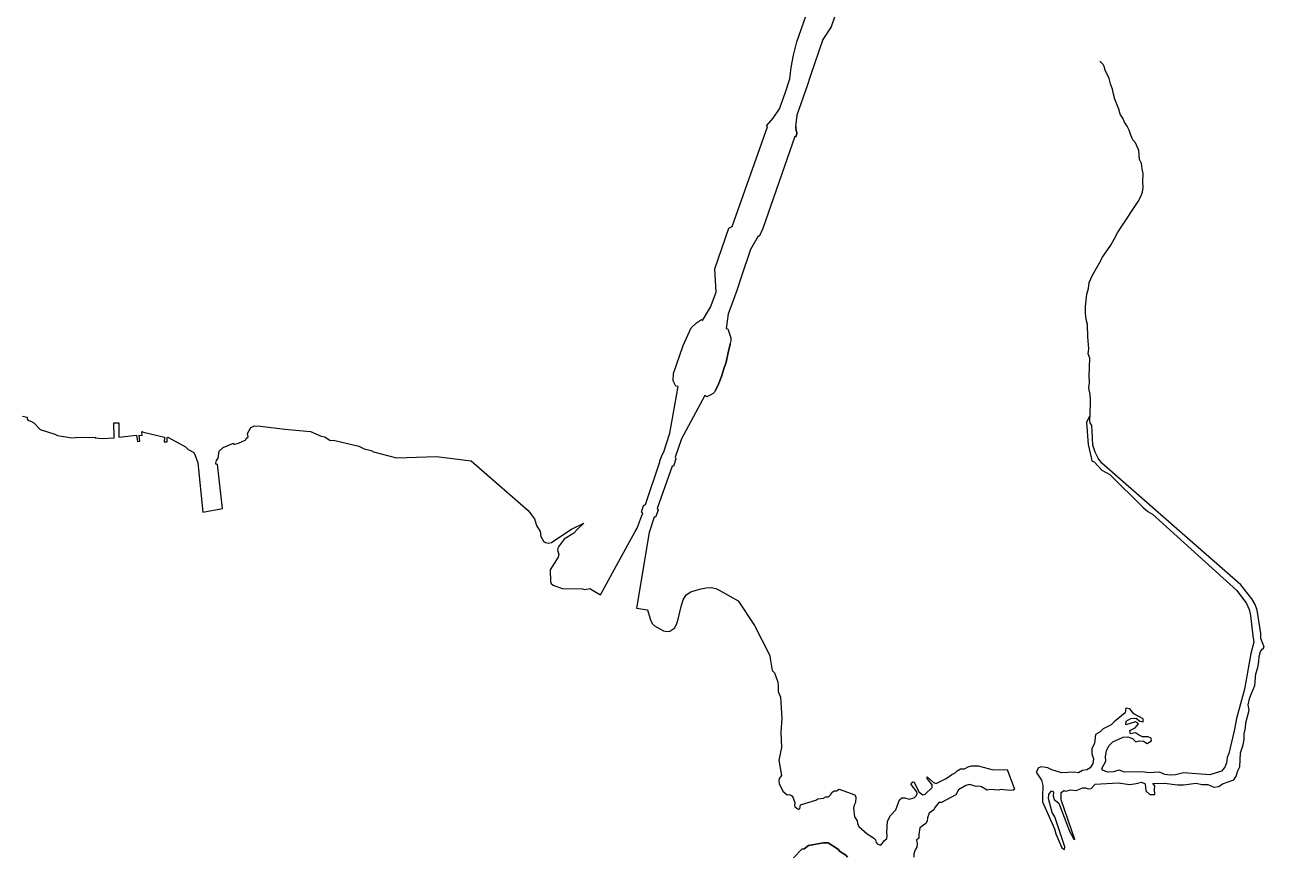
# Model space of a CAD drawing. Extents: x 708293 to 716990, y 4902010 to 4917550.
# Drawn here: x 714517 to 715508, y 4908155 to 4908820 of the extents above; entities that cross this region are included whole.
import ezdxf

# ---------------------------------------------------------------- set-up
doc = ezdxf.new("R2010")
doc.units = 0
for name, color, linetype in [('creek', 7, 'Continuous'), ('creek-fill', 7, 'Continuous'), ('river-fill', 7, 'Continuous'), ('river_lake_canal', 7, 'Continuous')]:
    doc.layers.add(name, color=color, linetype=linetype)

msp = doc.modelspace()

# ---------------------------------------------------------------- linework, layer by layer
at = {"layer": 'creek'}
for points in [[(715368.5, 4908506.82), (715368.5, 4908507.62), (715368.9, 4908520.26), (715368.74, 4908524.74), (715367.54, 4908529.7), (715368.1, 4908534.18), (715367.94, 4908539.38), (715368.26, 4908553.7), (715367.14, 4908557.22), (715367.54, 4908561.22), (715366.82, 4908570.9), (715366.5, 4908580.58), (715365.46, 4908584.82), (715364.9, 4908589.86), (715364.82, 4908595.14), (715366.02, 4908604.98), (715367.38, 4908609.54), (715367.94, 4908614.42), (715370.42, 4908620.18), (715375.94, 4908629.62), (715378.42, 4908634.66), (715385.06, 4908644.26), (715387.94, 4908648.98), (715390.42, 4908653.94), (715393.3, 4908658.58), (715407.06, 4908678.98), (715408.9, 4908682.66), (715410.34, 4908686.5), (715410.9, 4908690.42), (715410.74, 4908694.9), (715410.98, 4908701.62), (715410.1, 4908705.22), (715409.54, 4908709.38), (715407.94, 4908712.66), (715407.46, 4908719.78), (715404.74, 4908725.94), (715402.82, 4908728.34), (715401.06, 4908732.18), (715399.78, 4908736.02), (715398.18, 4908739.3), (715396.18, 4908742.42), (715394.74, 4908745.62), (715392.74, 4908748.98), (715391.54, 4908752.9), (715388.42, 4908760.82), (715387.22, 4908764.98), (715386.42, 4908769.06), (715384.9, 4908773.22), (715383.78, 4908777.46), (715380.58, 4908784.18), (715379.78, 4908787.14), (715379.06, 4908788.66), (715378.26, 4908789.54), (715376.26, 4908791.3)], [(715367.85, 4908506.9), (715365.77, 4908502.18), (715366.97, 4908484.66), (715369.53, 4908474.26), (715369.93, 4908471.62), (715371.85, 4908470.74), (715378.01, 4908464.1), (715381.45, 4908462.26), (715384.25, 4908460.66)], [(715368.33, 4908506.91), (715367.85, 4908506.9)], [(715368.33, 4908506.91), (715367.85, 4908506.9)], [(715507.29, 4908324.26), (715506.81, 4908324.66), (715504.97, 4908329.46), (715505.05, 4908333.38), (715502.17, 4908352.26), (715500.41, 4908356.66), (715497.77, 4908361.14), (715489.21, 4908372.42), (715378.01, 4908469.78), (715375.05, 4908473.7), (715372.57, 4908478.5), (715370.73, 4908484.18), (715370.17, 4908495.54), (715369.93, 4908500.02), (715368.57, 4908502.1), (715368.25, 4908503.7), (715368.33, 4908506.91)], [(715384.25, 4908460.66), (715411.05, 4908434.26), (715414.73, 4908431.22), (715418.57, 4908428.98), (715485.85, 4908368.02), (715493.61, 4908357.46), (715495.61, 4908352.74), (715496.89, 4908347.78), (715498.57, 4908331.62), (715499.45, 4908326.66), (715497.13, 4908317.38), (715491.93, 4908288.98), (715485.69, 4908265.54), (715483.85, 4908255.78), (715479.45, 4908237.62), (715478.09, 4908234.26), (715477.53, 4908230.1), (715476.41, 4908226.58), (715473.53, 4908223.38), (715464.33, 4908220.5), (715443.29, 4908221.94), (715436.97, 4908220.42), (715432.65, 4908220.26), (715428.33, 4908220.74), (715424.09, 4908222.5), (715414.97, 4908222.02), (715410.81, 4908222.74), (715396.09, 4908222.5), (715391.77, 4908224.18), (715387.13, 4908222.9), (715382.41, 4908222.66), (715378.73, 4908224.1), (715377.93, 4908225.62), (715381.21, 4908231.38), (715380.89, 4908235.22), (715381.69, 4908239.7), (715383.53, 4908243.62), (715386.73, 4908246.9), (715394.97, 4908250.66), (715398.65, 4908250.74), (715402.49, 4908249.54), (715405.13, 4908246.98)], [(715507.77, 4908322.66), (715507.29, 4908324.26)], [(715507.77, 4908322.66), (715507.29, 4908324.26)], [(715339.77, 4908200.74), (715343.45, 4908197.7), (715352.01, 4908175.46), (715355.45, 4908168.98), (715356.33, 4908168.74), (715345.45, 4908200.5), (715345.45, 4908206.42), (715347.61, 4908207.86), (715349.29, 4908207.46), (715353.05, 4908208.5), (715357.37, 4908207.94), (715362.73, 4908210.18), (715364.89, 4908210.1), (715367.13, 4908209.38), (715369.45, 4908209.62), (715372.49, 4908212.98), (715390.89, 4908214.18), (715400.33, 4908212.82), (715405.37, 4908213.46), (715409.77, 4908214.5), (715412.49, 4908213.14), (715413.05, 4908207.78), (715416.41, 4908204.66), (715420.25, 4908204.74), (715419.93, 4908208.66), (715420.41, 4908211.7), (715418.65, 4908213.62), (715428.17, 4908213.78), (715438.57, 4908212.5), (715443.29, 4908212.5), (715453.45, 4908213.78), (715457.93, 4908212.82), (715462.73, 4908212.66), (715467.45, 4908210.5), (715471.61, 4908211.14), (715474.33, 4908213.14), (715483.37, 4908216.58), (715485.37, 4908219.38), (715486.57, 4908223.7), (715488.25, 4908226.74), (715488.89, 4908238.18), (715490.89, 4908244.34), (715491.85, 4908248.66), (715491.69, 4908253.3), (715492.89, 4908257.94), (715492.97, 4908262.02), (715495.69, 4908272.26), (715494.97, 4908276.5), (715496.25, 4908282.26), (715500.17, 4908291.78), (715501.13, 4908301.14), (715502.65, 4908306.34), (715503.45, 4908310.82), (715503.61, 4908315.14), (715504.73, 4908319.14), (715506.17, 4908320.98), (715506.97, 4908321.22), (715507.77, 4908322.66)], [(715405.13, 4908246.98), (715408.09, 4908247.7), (715411.21, 4908247.38), (715414.25, 4908245.54), (715417.77, 4908247.54), (715417.29, 4908249.7), (715414.89, 4908250.82), (715410.33, 4908250.98), (715407.21, 4908252.42), (715404.97, 4908254.18), (715400.81, 4908253.22), (715400.25, 4908255.94), (715404.57, 4908258.18), (715407.29, 4908261.3), (715404.89, 4908262.9), (715397.21, 4908260.5), (715397.53, 4908263.46), (715401.21, 4908265.62), (715405.37, 4908265.7), (715408.41, 4908263.38), (715411.05, 4908262.98), (715410.97, 4908265.38), (715403.61, 4908269.14), (715400.41, 4908273.3), (715397.13, 4908273.86), (715396.57, 4908270.18), (715387.69, 4908262.98), (715385.37, 4908260.42), (715379.13, 4908257.14), (715376.57, 4908254.9), (715372.97, 4908252.82), (715372.01, 4908245.62), (715369.93, 4908241.54), (715370.01, 4908237.38), (715371.29, 4908233.22), (715370.73, 4908229.54), (715368.57, 4908226.1), (715366.01, 4908224.42), (715362.57, 4908223.86), (715359.37, 4908222.18), (715355.85, 4908222.58), (715345.77, 4908222.1), (715338.09, 4908224.42), (715334.81, 4908226.1), (715329.61, 4908226.98), (715327.37, 4908225.94), (715325.37, 4908222.66), (715329.77, 4908216.1), (715330.65, 4908212.02), (715330.41, 4908203.3), (715330.57, 4908198.82), (715340.01, 4908177.3), (715341.05, 4908173.3), (715345.85, 4908162.18), (715348.09, 4908160.74), (715348.49, 4908162.82), (715340.41, 4908186.74), (715338.17, 4908190.26), (715335.37, 4908201.46), (715335.45, 4908204.82), (715337.61, 4908207.54), (715339.21, 4908206.9), (715339.13, 4908203.54), (715339.77, 4908200.74)]]:
    msp.add_lwpolyline(points, dxfattribs=at)
at = {"layer": 'creek-fill'}
for points in [[(715367.85, 4908506.9), (715365.77, 4908502.18), (715366.97, 4908484.66), (715369.53, 4908474.26), (715369.93, 4908471.62), (715371.85, 4908470.74), (715378.01, 4908464.1), (715381.45, 4908462.26), (715384.25, 4908460.66)], [(715507.77, 4908322.66), (715507.29, 4908324.26), (715506.81, 4908324.66), (715504.97, 4908329.46), (715505.05, 4908333.38), (715502.17, 4908352.26), (715500.41, 4908356.66), (715497.77, 4908361.14), (715489.21, 4908372.42), (715378.01, 4908469.78), (715375.05, 4908473.7), (715372.57, 4908478.5), (715370.73, 4908484.18), (715370.17, 4908495.54), (715369.93, 4908500.02), (715368.57, 4908502.1), (715368.25, 4908503.7), (715368.33, 4908506.91), (715367.85, 4908506.9)], [(715384.25, 4908460.66), (715411.05, 4908434.26), (715414.73, 4908431.22), (715418.57, 4908428.98), (715485.85, 4908368.02), (715493.61, 4908357.46), (715495.61, 4908352.74), (715496.89, 4908347.78), (715498.57, 4908331.62), (715499.45, 4908326.66), (715497.13, 4908317.38), (715491.93, 4908288.98), (715485.69, 4908265.54), (715483.85, 4908255.78), (715479.45, 4908237.62), (715478.09, 4908234.26), (715477.53, 4908230.1), (715476.41, 4908226.58), (715473.53, 4908223.38), (715464.33, 4908220.5), (715443.29, 4908221.94), (715436.97, 4908220.42), (715432.65, 4908220.26), (715428.33, 4908220.74), (715424.09, 4908222.5), (715414.97, 4908222.02), (715410.81, 4908222.74), (715396.09, 4908222.5), (715391.77, 4908224.18), (715387.13, 4908222.9), (715382.41, 4908222.66), (715378.73, 4908224.1), (715377.93, 4908225.62), (715381.21, 4908231.38), (715380.89, 4908235.22), (715381.69, 4908239.7), (715383.53, 4908243.62), (715386.73, 4908246.9), (715394.97, 4908250.66), (715398.65, 4908250.74), (715402.49, 4908249.54), (715405.13, 4908246.98)], [(715339.77, 4908200.74), (715343.45, 4908197.7), (715352.01, 4908175.46), (715355.45, 4908168.98), (715356.33, 4908168.74), (715345.45, 4908200.5), (715345.45, 4908206.42), (715347.61, 4908207.86), (715349.29, 4908207.46), (715353.05, 4908208.5), (715357.37, 4908207.94), (715362.73, 4908210.18), (715364.89, 4908210.1), (715367.13, 4908209.38), (715369.45, 4908209.62), (715372.49, 4908212.98), (715390.89, 4908214.18), (715400.33, 4908212.82), (715405.37, 4908213.46), (715409.77, 4908214.5), (715412.49, 4908213.14), (715413.05, 4908207.78), (715416.41, 4908204.66), (715420.25, 4908204.74), (715419.93, 4908208.66), (715420.41, 4908211.7), (715418.65, 4908213.62), (715428.17, 4908213.78), (715438.57, 4908212.5), (715443.29, 4908212.5), (715453.45, 4908213.78), (715457.93, 4908212.82), (715462.73, 4908212.66), (715467.45, 4908210.5), (715471.61, 4908211.14), (715474.33, 4908213.14), (715483.37, 4908216.58), (715485.37, 4908219.38), (715486.57, 4908223.7), (715488.25, 4908226.74), (715488.89, 4908238.18), (715490.89, 4908244.34), (715491.85, 4908248.66), (715491.69, 4908253.3), (715492.89, 4908257.94), (715492.97, 4908262.02), (715495.69, 4908272.26), (715494.97, 4908276.5), (715496.25, 4908282.26), (715500.17, 4908291.78), (715501.13, 4908301.14), (715502.65, 4908306.34), (715503.45, 4908310.82), (715503.61, 4908315.14), (715504.73, 4908319.14), (715506.17, 4908320.98), (715506.97, 4908321.22), (715507.77, 4908322.66)], [(715405.13, 4908246.98), (715408.09, 4908247.7), (715411.21, 4908247.38), (715414.25, 4908245.54), (715417.77, 4908247.54), (715417.29, 4908249.7), (715414.89, 4908250.82), (715410.33, 4908250.98), (715407.21, 4908252.42), (715404.97, 4908254.18), (715400.81, 4908253.22), (715400.25, 4908255.94), (715404.57, 4908258.18), (715407.29, 4908261.3), (715404.89, 4908262.9), (715397.21, 4908260.5), (715397.53, 4908263.46), (715401.21, 4908265.62), (715405.37, 4908265.7), (715408.41, 4908263.38), (715411.05, 4908262.98), (715410.97, 4908265.38), (715403.61, 4908269.14), (715400.41, 4908273.3), (715397.13, 4908273.86), (715396.57, 4908270.18), (715387.69, 4908262.98), (715385.37, 4908260.42), (715379.13, 4908257.14), (715376.57, 4908254.9), (715372.97, 4908252.82), (715372.01, 4908245.62), (715369.93, 4908241.54), (715370.01, 4908237.38), (715371.29, 4908233.22), (715370.73, 4908229.54), (715368.57, 4908226.1), (715366.01, 4908224.42), (715362.57, 4908223.86), (715359.37, 4908222.18), (715355.85, 4908222.58), (715345.77, 4908222.1), (715338.09, 4908224.42), (715334.81, 4908226.1), (715329.61, 4908226.98), (715327.37, 4908225.94), (715325.37, 4908222.66), (715329.77, 4908216.1), (715330.65, 4908212.02), (715330.41, 4908203.3), (715330.57, 4908198.82), (715340.01, 4908177.3), (715341.05, 4908173.3), (715345.85, 4908162.18), (715348.09, 4908160.74), (715348.49, 4908162.82), (715340.41, 4908186.74), (715338.17, 4908190.26), (715335.37, 4908201.46), (715335.45, 4908204.82), (715337.61, 4908207.54), (715339.21, 4908206.9), (715339.13, 4908203.54), (715339.77, 4908200.74)]]:
    msp.add_lwpolyline(points, dxfattribs=at)
at = {"layer": 'river-fill'}
for points in [[(715024.67, 4908470.72), (715024.64, 4908471.52), (715026.57, 4908477.06), (715027.61, 4908477.94), (715032.49, 4908493.78), (715039.21, 4908531.06), (715037.37, 4908531.46), (715035.29, 4908535.54), (715035.61, 4908541.62), (715043.21, 4908563.94), (715049.61, 4908577.94), (715054.01, 4908581.99), (715057.87, 4908584.68), (715058.57, 4908584.02), (715065.13, 4908594.66), (715069.66, 4908606.65), (715068.49, 4908625.3), (715079.61, 4908657.78), (715082.49, 4908659.06), (715110.73, 4908738.74), (715109.93, 4908739.54), (715115.29, 4908745.7), (715120.33, 4908753.3), (715124.65, 4908765.7), (715128.57, 4908777.14), (715129.53, 4908786.18), (715131.37, 4908796.26), (715134.09, 4908806.74), (715238.57, 4909105.14)], [(715182.25, 4908879.3), (715161.45, 4908818.9), (715154.89, 4908808.66), (715144.96, 4908780), (715142.25, 4908771.62), (715134.09, 4908748.18), (715133.05, 4908739.06), (715133.52, 4908739.02), (715133.38, 4908738.54), (715133.36, 4908737.65), (715133.46, 4908736.57), (715133.64, 4908735.88), (715133.91, 4908735.06), (715133.97, 4908734.41), (715134.01, 4908733.76), (715133.99, 4908733.13), (715133.86, 4908732.4), (715133.58, 4908731.56), (715133.29, 4908730.9), (715132.57, 4908731.06), (715107.05, 4908657.38), (715103.92, 4908651.04), (715103.13, 4908651.38), (715097.13, 4908640.66), (715089.69, 4908618.5), (715086.09, 4908608.02), (715081.37, 4908594.9), (715079.29, 4908589.22), (715077.61, 4908577.46), (715078.93, 4908577.19), (715080.33, 4908573.14), (715080.91, 4908571.73), (715081.29, 4908569.73), (715081.32, 4908568.24), (715081.11, 4908566.62), (715080.81, 4908565.54), (715080.68, 4908564.74), (715079.86, 4908560.65), (715077.51, 4908550.54), (715075.57, 4908544.31), (715073.94, 4908539), (715071.49, 4908532.97), (715068.73, 4908527.46), (715068.49, 4908527), (715068.16, 4908526.46), (715067.72, 4908525.96), (715067.32, 4908525.59), (715066.73, 4908525.13), (715066.22, 4908524.88), (715065.93, 4908524.74), (715062.17, 4908522.82), (715060.49, 4908523.86), (715041.93, 4908489.22), (715036.81, 4908474.5), (715037.37, 4908473.22), (715035.37, 4908467.47), (715034.32, 4908467.35), (715022.57, 4908433.46), (715023.13, 4908432.18), (715021.19, 4908426.61), (715020.12, 4908426.51), (715016.01, 4908414.34)], [(714514.97, 4908507.38), (714518.73, 4908506.58), (714518.73, 4908505.46), (714519.05, 4908504.66), (714520.09, 4908503.78), (714522.17, 4908503.14)], [(714522.17, 4908503.14), (714524.01, 4908501.94), (714529.21, 4908496.82), (714540.97, 4908492.98), (714542.89, 4908491.78), (714554.41, 4908490.02), (714557.37, 4908490.34), (714573.13, 4908490.5), (714573.13, 4908489.94), (714578.89, 4908489.62), (714588.25, 4908489.94), (714588.09, 4908502.02), (714591.93, 4908502.1), (714592.17, 4908490.58), (714606.25, 4908492.1), (714606.89, 4908487.22), (714608.81, 4908487.3), (714608.25, 4908492.18), (714610.73, 4908491.94), (714610.49, 4908495.14), (714611.85, 4908494.5), (714628.57, 4908490.5), (714628.57, 4908490.34), (714628.25, 4908486.82), (714630.57, 4908486.74), (714630.73, 4908490.39), (714631.21, 4908490.66), (714645.45, 4908482.74), (714647.53, 4908480.74), (714652.01, 4908478.18), (714653.13, 4908476.02), (714655.29, 4908469.94), (714659.21, 4908430.5), (714674.89, 4908433.38), (714670.89, 4908468.66), (714669.69, 4908469.06), (714669.61, 4908469.86), (714670.09, 4908471.78), (714671.37, 4908473.86), (714672.33, 4908479.46), (714675.36, 4908482.42), (714683.77, 4908485.78), (714684.09, 4908484.74), (714687.77, 4908485.78), (714693.45, 4908488.5), (714693.77, 4908489.62), (714695.53, 4908490.9), (714694.81, 4908493.38), (714697.61, 4908498.34), (714700.41, 4908499.62), (714705.21, 4908499.3), (714724.86, 4908496.92), (714745.33, 4908495.06), (714753.85, 4908491.46), (714756.65, 4908490.9), (714760.89, 4908488.02), (714763.77, 4908488.18), (714784.01, 4908483.38), (714788.09, 4908481.3), (714793.85, 4908480.02), (714795.77, 4908478.9), (714814.11, 4908474.04), (714845.97, 4908475.05), (714873.76, 4908471.63), (714919.17, 4908431.78), (714924.49, 4908425.11), (714926.01, 4908419.99), (714928.89, 4908415.14), (714929.53, 4908410.98), (714931.45, 4908407.38), (714933.21, 4908406.42), (714935.53, 4908405.86), (714937.85, 4908406.34), (714952.73, 4908416.1), (714953.93, 4908416.9), (714963.76, 4908421.72), (714958.25, 4908416.42), (714955.93, 4908413.86), (714948.17, 4908408.98), (714943.21, 4908402.5), (714942.81, 4908400.42), (714943.69, 4908396.58), (714943.21, 4908394.66), (714936.81, 4908384.5), (714937.13, 4908375.22), (714937.61, 4908373.62), (714939.29, 4908372.18), (714946.41, 4908369.38), (714962.65, 4908369.22), (714964.73, 4908368.58), (714968.89, 4908369.38), (714969.29, 4908368.9), (714977.05, 4908364.34), (714990, 4908387.83), (715004.97, 4908414.98), (715006.57, 4908417.86), (715010.87, 4908429.93), (715009.83, 4908430.52), (715011.61, 4908435.86), (715013.13, 4908436.74), (715024.67, 4908470.72)], [(715016.01, 4908414.34), (715006.01, 4908353.86), (715014.65, 4908352.42), (715016.06, 4908347.79), (715017.04, 4908344.56), (715018.48, 4908341.46), (715020.42, 4908339.65), (715022.76, 4908338.29), (715025.15, 4908336.9), (715027.6, 4908335.68), (715030.08, 4908335.08), (715032.63, 4908335.31), (715036.54, 4908337.92), (715038.23, 4908341.4), (715039.33, 4908345), (715040.63, 4908350.58), (715041.93, 4908356.17), (715043.22, 4908360.47), (715045.66, 4908364.36), (715049.44, 4908366.77), (715053.66, 4908368.09), (715057.65, 4908369.21), (715061.66, 4908369.95), (715065.55, 4908370.19), (715069.29, 4908369.39), (715071.9, 4908368.18), (715074.5, 4908366.97), (715087.33, 4908359.52), (715100.33, 4908340.02), (715112.41, 4908316.02), (715112.65, 4908313.54), (715114.49, 4908303.94), (715116.17, 4908301.94), (715118.81, 4908294.5), (715119.21, 4908291.86), (715119.21, 4908289.22), (715119.29, 4908286.98), (715121.13, 4908282.5), (715122.17, 4908265.7), (715121.21, 4908254.26), (715121.93, 4908242.42), (715119.77, 4908232.26), (715121.93, 4908220.02), (715120.09, 4908217.46), (715119.69, 4908215.78), (715119.93, 4908213.62), (715122.81, 4908207.38), (715126.41, 4908204.58), (715128.25, 4908204.66), (715129.85, 4908203.94), (715131.29, 4908202.18), (715132.49, 4908198.1), (715132.25, 4908196.18), (715132.49, 4908194.74), (715135.53, 4908193.06), (715136.41, 4908193.14), (715137.13, 4908196.34), (715149.21, 4908200.1), (715150.97, 4908201.3), (715155.29, 4908201.78), (715157.29, 4908202.82), (715159.29, 4908202.9), (715160.97, 4908204.34), (715162.17, 4908206.34), (715163.93, 4908207.54), (715165.93, 4908207.62), (715167.85, 4908208.9), (715180.49, 4908204.34), (715181.21, 4908202.66), (715181.05, 4908198.34), (715180.01, 4908196.26), (715179.45, 4908193.78), (715180.25, 4908186.82), (715182.33, 4908183.78), (715182.57, 4908181.46), (715183.61, 4908179.14), (715190.41, 4908173.14), (715195.45, 4908170.02), (715196.89, 4908168.42), (715197.45, 4908166.34), (715198.25, 4908165.14), (715198.81, 4908164.98), (715201.13, 4908164.26), (715204.09, 4908168.02), (715206.01, 4908169.62), (715206.33, 4908171.7), (715205.93, 4908174.18), (715206.65, 4908183.46), (715208.97, 4908187.94), (715213.21, 4908192.58), (715216.09, 4908200.5), (715217.93, 4908201.94), (715220.49, 4908202.1), (715223.85, 4908200.9), (715228.01, 4908202.02), (715229.61, 4908203.54), (715230.33, 4908205.46), (715230.09, 4908206.9), (715225.45, 4908212.74), (715225.77, 4908214.02), (715227.05, 4908214.82)], [(715227.05, 4908214.82), (715228.01, 4908214.66), (715231.77, 4908206.82), (715234.89, 4908204.34), (715236.65, 4908204.9), (715242.25, 4908210.42), (715242.41, 4908212.34), (715238.41, 4908217.54), (715238.33, 4908218.82), (715243.37, 4908214.34), (715245.53, 4908213.54), (715253.61, 4908217.54), (715258.09, 4908220.82), (715260.81, 4908222.1), (715262.33, 4908223.78), (715264.97, 4908225.14), (715268.09, 4908225.3), (715271.05, 4908226.82), (715273.77, 4908227.7), (715279.05, 4908227.62), (715290.97, 4908224.42), (715302.32, 4908224.64), (715308.18, 4908208.9), (715306.97, 4908208.18), (715304.49, 4908207.86), (715296.89, 4908208.74), (715295.53, 4908208.26), (715288.25, 4908208.66), (715286.33, 4908208.1), (715281.61, 4908210.9), (715279.53, 4908211.38), (715277.61, 4908211.14), (715272.25, 4908212.66), (715269.29, 4908211.86), (715263.37, 4908208.34), (715261.13, 4908204.34), (715249.85, 4908198.34), (715247.61, 4908198.42), (715244.33, 4908194.26), (715243.69, 4908192.5), (715240.01, 4908189.7), (715238.49, 4908186.18), (715238.33, 4908183.46), (715237.21, 4908181.46), (715232.57, 4908178.1), (715231.53, 4908172.66), (715231.69, 4908169.78), (715229.69, 4908168.26), (715230.25, 4908165.54), (715230.01, 4908162.58), (715228.65, 4908160.58), (715227.77, 4908157.38), (715227.77, 4908154.58)], [(715174.65, 4908154.66), (715173.37, 4908156.26), (715168.17, 4908159.3), (715167.53, 4908160.82), (715159.21, 4908166.02), (715155.53, 4908166.18), (715143.53, 4908163.86), (715140.01, 4908161.38), (715138.09, 4908161.06), (715131.53, 4908154.02)]]:
    msp.add_lwpolyline(points, dxfattribs=at)
at = {"layer": 'river_lake_canal'}
for points in [[(715124.65, 4908765.7), (715128.57, 4908777.14), (715129.53, 4908786.18), (715131.37, 4908796.26), (715134.09, 4908806.74), (715238.57, 4909105.14), (715264.81, 4909181.94), (715268.57, 4909197.78), (715265.93, 4909205.78), (715275.53, 4909254.02), (715280.01, 4909260.74), (715285.05, 4909344.5), (715284.49, 4909350.34)], [(715295.21, 4909194.18), (715286.73, 4909175.22), (715182.25, 4908879.3), (715161.45, 4908818.9), (715154.89, 4908808.66), (715144.96, 4908780), (715142.25, 4908771.62)], [(715142.25, 4908771.62), (715134.09, 4908748.18), (715133.05, 4908739.06), (715133.52, 4908739.02)], [(715115.29, 4908745.7), (715120.33, 4908753.3), (715124.65, 4908765.7)], [(715069.66, 4908606.65), (715068.49, 4908625.3), (715079.61, 4908657.78), (715082.49, 4908659.06), (715110.73, 4908738.74), (715109.93, 4908739.54), (715115.29, 4908745.7)], [(715133.29, 4908730.9), (715132.57, 4908731.06), (715107.05, 4908657.38), (715103.92, 4908651.04)], [(715133.29, 4908730.9), (715133.58, 4908731.56), (715133.86, 4908732.4), (715133.99, 4908733.13), (715134.01, 4908733.76), (715133.97, 4908734.41), (715133.91, 4908735.06), (715133.64, 4908735.88), (715133.46, 4908736.57), (715133.36, 4908737.65), (715133.38, 4908738.54), (715133.52, 4908739.02)], [(715103.92, 4908651.04), (715103.13, 4908651.38), (715097.13, 4908640.66), (715089.69, 4908618.5)], [(715089.69, 4908618.5), (715086.09, 4908608.02)], [(715057.87, 4908584.68), (715058.57, 4908584.02), (715065.13, 4908594.66), (715069.66, 4908606.65)], [(715086.09, 4908608.02), (715081.37, 4908594.9)], [(715081.37, 4908594.9), (715079.29, 4908589.22), (715077.61, 4908577.46), (715078.93, 4908577.19)], [(715049.61, 4908577.94), (715054.01, 4908581.99), (715057.87, 4908584.68)], [(715035.29, 4908535.54), (715035.61, 4908541.62), (715043.21, 4908563.94), (715049.61, 4908577.94)], [(715078.93, 4908577.19), (715080.33, 4908573.14)], [(715080.33, 4908573.14), (715080.91, 4908571.73), (715081.29, 4908569.73), (715081.32, 4908568.24), (715081.11, 4908566.62), (715080.81, 4908565.54)], [(715068.73, 4908527.46), (715071.49, 4908532.97), (715073.94, 4908539), (715075.57, 4908544.31), (715077.51, 4908550.54), (715079.86, 4908560.65), (715080.68, 4908564.74), (715080.81, 4908565.54)], [(715037.37, 4908531.46), (715035.29, 4908535.54)], [(715024.64, 4908471.52), (715026.57, 4908477.06), (715027.61, 4908477.94), (715032.49, 4908493.78), (715039.21, 4908531.06), (715037.37, 4908531.46)], [(715062.17, 4908522.82), (715060.49, 4908523.86), (715041.93, 4908489.22), (715036.81, 4908474.5), (715037.37, 4908473.22), (715035.37, 4908467.47)], [(715065.93, 4908524.74), (715062.17, 4908522.82)], [(715068.73, 4908527.46), (715068.49, 4908527), (715068.16, 4908526.46), (715067.72, 4908525.96), (715067.32, 4908525.59), (715066.73, 4908525.13), (715066.22, 4908524.88), (715065.93, 4908524.74)], [(714514.97, 4908507.38), (714518.73, 4908506.58)], [(714518.73, 4908506.58), (714518.73, 4908505.46), (714519.05, 4908504.66), (714520.09, 4908503.78), (714522.17, 4908503.14), (714524.01, 4908501.94), (714529.21, 4908496.82), (714540.97, 4908492.98), (714542.89, 4908491.78), (714554.41, 4908490.02), (714557.37, 4908490.34), (714573.13, 4908490.5)], [(714573.13, 4908490.5), (714573.13, 4908489.94), (714578.89, 4908489.62), (714588.25, 4908489.94), (714588.09, 4908502.02), (714591.93, 4908502.1), (714592.17, 4908490.58), (714606.25, 4908492.1), (714606.89, 4908487.22), (714608.81, 4908487.3), (714608.25, 4908492.18), (714610.73, 4908491.94), (714610.49, 4908495.14)], [(714610.49, 4908495.14), (714611.85, 4908494.5), (714628.57, 4908490.5), (714628.57, 4908490.34)], [(714693.45, 4908488.5), (714693.77, 4908489.62), (714695.53, 4908490.9), (714694.81, 4908493.38), (714697.61, 4908498.34), (714700.41, 4908499.62), (714705.21, 4908499.3), (714724.86, 4908496.92), (714745.33, 4908495.06), (714753.85, 4908491.46), (714756.65, 4908490.9), (714760.89, 4908488.02), (714763.77, 4908488.18), (714784.01, 4908483.38), (714788.09, 4908481.3), (714793.85, 4908480.02), (714795.77, 4908478.9), (714814.11, 4908474.04)], [(714628.57, 4908490.34), (714628.25, 4908486.82), (714630.57, 4908486.74), (714630.73, 4908490.39)], [(714630.73, 4908490.39), (714631.21, 4908490.66), (714645.45, 4908482.74), (714647.53, 4908480.74), (714652.01, 4908478.18), (714653.13, 4908476.02), (714655.29, 4908469.94)], [(714675.36, 4908482.42), (714683.77, 4908485.78), (714684.09, 4908484.74), (714687.77, 4908485.78), (714693.45, 4908488.5)], [(714670.89, 4908468.66), (714669.69, 4908469.06), (714669.61, 4908469.86), (714670.09, 4908471.78), (714671.37, 4908473.86), (714672.33, 4908479.46), (714675.36, 4908482.42)], [(714814.11, 4908474.04), (714845.97, 4908475.05), (714873.76, 4908471.63), (714919.17, 4908431.78), (714924.49, 4908425.11), (714926.01, 4908419.99), (714928.89, 4908415.14), (714929.53, 4908410.98), (714931.45, 4908407.38), (714933.21, 4908406.42), (714935.53, 4908405.86), (714937.85, 4908406.34), (714952.73, 4908416.1), (714953.93, 4908416.9)], [(714655.29, 4908469.94), (714659.21, 4908430.5), (714674.89, 4908433.38), (714670.89, 4908468.66)], [(715009.83, 4908430.52), (715011.61, 4908435.86), (715013.13, 4908436.74), (715024.67, 4908470.72)], [(715034.32, 4908467.35), (715022.57, 4908433.46), (715023.13, 4908432.18), (715021.19, 4908426.61)], [(715024.67, 4908470.72), (715024.64, 4908471.52)], [(715035.37, 4908467.47), (715034.32, 4908467.35)], [(715004.97, 4908414.98), (715006.57, 4908417.86), (715010.87, 4908429.93)], [(715020.12, 4908426.51), (715016.01, 4908414.34), (715006.01, 4908353.86)], [(715010.87, 4908429.93), (715009.83, 4908430.52)], [(715021.19, 4908426.61), (715020.12, 4908426.51)], [(714955.93, 4908413.86), (714948.17, 4908408.98), (714943.21, 4908402.5), (714942.81, 4908400.42), (714943.69, 4908396.58), (714943.21, 4908394.66), (714936.81, 4908384.5), (714937.13, 4908375.22), (714937.61, 4908373.62), (714939.29, 4908372.18), (714946.41, 4908369.38), (714962.65, 4908369.22), (714964.73, 4908368.58), (714968.89, 4908369.38), (714969.29, 4908368.9)], [(714953.93, 4908416.9), (714963.76, 4908421.72), (714958.25, 4908416.42), (714955.93, 4908413.86)], [(714990, 4908387.83), (715004.97, 4908414.98)], [(714977.05, 4908364.34), (714990, 4908387.83)], [(714969.29, 4908368.9), (714977.05, 4908364.34)], [(715014.65, 4908352.42), (715016.06, 4908347.79), (715017.04, 4908344.56), (715018.48, 4908341.46), (715020.42, 4908339.65), (715022.76, 4908338.29), (715025.15, 4908336.9), (715027.6, 4908335.68), (715030.08, 4908335.08), (715032.63, 4908335.31), (715036.54, 4908337.92), (715038.23, 4908341.4), (715039.33, 4908345), (715040.63, 4908350.58), (715041.93, 4908356.17), (715043.22, 4908360.47), (715045.66, 4908364.36), (715049.44, 4908366.77), (715053.66, 4908368.09), (715057.65, 4908369.21), (715061.66, 4908369.95), (715065.55, 4908370.19), (715069.29, 4908369.39), (715071.9, 4908368.18), (715074.5, 4908366.97)], [(715074.5, 4908366.97), (715087.33, 4908359.52), (715100.33, 4908340.02), (715112.41, 4908316.02), (715112.65, 4908313.54), (715114.49, 4908303.94), (715116.17, 4908301.94), (715118.81, 4908294.5), (715119.21, 4908291.86)], [(715006.01, 4908353.86), (715014.65, 4908352.42)], [(715119.21, 4908291.86), (715119.21, 4908289.22), (715119.29, 4908286.98), (715121.13, 4908282.5), (715122.17, 4908265.7), (715121.21, 4908254.26), (715121.93, 4908242.42), (715119.77, 4908232.26), (715121.93, 4908220.02), (715120.09, 4908217.46), (715119.69, 4908215.78), (715119.93, 4908213.62), (715122.81, 4908207.38), (715126.41, 4908204.58), (715128.25, 4908204.66), (715129.85, 4908203.94), (715131.29, 4908202.18), (715132.49, 4908198.1), (715132.25, 4908196.18), (715132.49, 4908194.74), (715135.53, 4908193.06), (715136.41, 4908193.14), (715137.13, 4908196.34), (715149.21, 4908200.1), (715150.97, 4908201.3), (715155.29, 4908201.78), (715157.29, 4908202.82), (715159.29, 4908202.9), (715160.97, 4908204.34), (715162.17, 4908206.34), (715163.93, 4908207.54), (715165.93, 4908207.62), (715167.85, 4908208.9), (715180.49, 4908204.34), (715181.21, 4908202.66), (715181.05, 4908198.34), (715180.01, 4908196.26), (715179.45, 4908193.78), (715180.25, 4908186.82), (715182.33, 4908183.78), (715182.57, 4908181.46), (715183.61, 4908179.14), (715190.41, 4908173.14), (715195.45, 4908170.02), (715196.89, 4908168.42), (715197.45, 4908166.34), (715198.25, 4908165.14), (715198.81, 4908164.98)], [(715201.13, 4908164.26), (715204.09, 4908168.02), (715206.01, 4908169.62), (715206.33, 4908171.7), (715205.93, 4908174.18), (715206.65, 4908183.46), (715208.97, 4908187.94), (715213.21, 4908192.58), (715216.09, 4908200.5), (715217.93, 4908201.94), (715220.49, 4908202.1), (715223.85, 4908200.9), (715228.01, 4908202.02), (715229.61, 4908203.54), (715230.33, 4908205.46), (715230.09, 4908206.9), (715225.45, 4908212.74), (715225.77, 4908214.02), (715227.05, 4908214.82), (715228.01, 4908214.66), (715231.77, 4908206.82), (715234.89, 4908204.34), (715236.65, 4908204.9), (715242.25, 4908210.42), (715242.41, 4908212.34), (715238.41, 4908217.54), (715238.33, 4908218.82), (715243.37, 4908214.34), (715245.53, 4908213.54), (715253.61, 4908217.54), (715258.09, 4908220.82), (715260.81, 4908222.1), (715262.33, 4908223.78), (715264.97, 4908225.14), (715268.09, 4908225.3), (715271.05, 4908226.82), (715273.77, 4908227.7), (715279.05, 4908227.62), (715290.97, 4908224.42), (715302.32, 4908224.64)], [(715302.32, 4908224.64), (715308.18, 4908208.9)], [(715308.18, 4908208.9), (715306.97, 4908208.18), (715304.49, 4908207.86), (715296.89, 4908208.74), (715295.53, 4908208.26), (715288.25, 4908208.66), (715286.33, 4908208.1), (715281.61, 4908210.9), (715279.53, 4908211.38), (715277.61, 4908211.14), (715272.25, 4908212.66), (715269.29, 4908211.86), (715263.37, 4908208.34), (715261.13, 4908204.34), (715249.85, 4908198.34), (715247.61, 4908198.42), (715244.33, 4908194.26), (715243.69, 4908192.5), (715240.01, 4908189.7), (715238.49, 4908186.18), (715238.33, 4908183.46), (715237.21, 4908181.46), (715232.57, 4908178.1), (715231.53, 4908172.66), (715231.69, 4908169.78), (715229.69, 4908168.26), (715230.25, 4908165.54), (715230.01, 4908162.58), (715228.65, 4908160.58), (715227.77, 4908157.38), (715227.77, 4908154.58)], [(715131.53, 4908154.02), (715138.09, 4908161.06), (715140.01, 4908161.38), (715143.53, 4908163.86), (715155.53, 4908166.18), (715159.21, 4908166.02), (715167.53, 4908160.82), (715168.17, 4908159.3), (715173.37, 4908156.26), (715174.65, 4908154.66)], [(715198.81, 4908164.98), (715201.13, 4908164.26)]]:
    msp.add_lwpolyline(points, dxfattribs=at)

doc.saveas('drawing.dxf')
